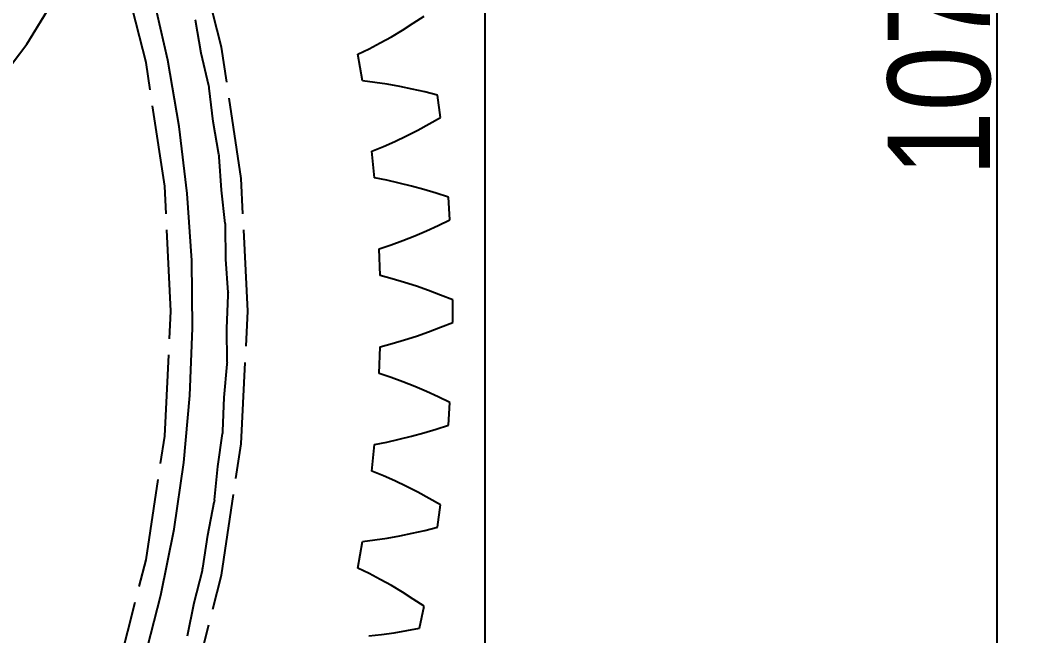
# Model space of a CAD drawing. Header units: millimetres. Extents: x -9 to 243, y -53 to 196.
# Drawn here: x 42.5 to 58.35, y 124.63 to 134.24 of the extents above; entities that cross this region are included whole.
import ezdxf

# ---------------------------------------------------------------- set-up
doc = ezdxf.new("R2010")
doc.units = ezdxf.units.MM
doc.linetypes.add('DASHED', pattern=[1.524, 1.27, -0.254])
for name, color, linetype in [('DIMS', 3, 'CONTINUOUS'), ('HIDDEN', 8, 'DASHED'), ('VISIBLE', 7, 'CONTINUOUS')]:
    doc.layers.add(name, color=color, linetype=linetype)
doc.styles.add('OpenSansCondensed-Light', font='OpenSansCondensed-Light.ttf')
doc.dimstyles.new('EZDXF', dxfattribs={"dimtxt": 0.25, "dimasz": 0.175, "dimexe": 0.375, "dimexo": 0.125, "dimgap": 0.1, "dimtad": 1, "dimlfac": 100, "dimzin": 12, "dimdsep": 46, "dimtxsty": 'OpenSansCondensed-Light', "dimblk": 'ARCHTICK', "dimcen": 2.5, "dimazin": 3, "dimtfac": 0.5, "dimtmove": 2, "dimatfit": 3})

# ---------------------------------------------------------------- blocks, each defined once
blk = doc.blocks.new('_ARCHTICK')
at = {"color": 0, "linetype": 'BYBLOCK', "const_width": 0.15}
blk.add_lwpolyline([(-0.5, -0.5), (0.5, 0.5)], dxfattribs=at)

msp = doc.modelspace()

# ---------------------------------------------------------------- linework, layer by layer
at = {"layer": 'HIDDEN'}
for points in [[(49.75, 187.1), (49.75, 81.6)], [(46.05207, 129.7), (45.9487, 131.77122), (45.63961, 133.82185), (45.12789, 135.83152), (44.41861, 137.78025), (43.51882, 139.64867), (42.43747, 141.41822), (41.18531, 143.07131), (39.77477, 144.59151), (38.21988, 145.96371), (36.53608, 147.17428), (34.74012, 148.21117), (32.84985, 149.0641), (30.88404, 149.72457), (28.86224, 150.18604), (26.80454, 150.4439), (24.73139, 150.4956), (22.66339, 150.34063), (20.6211, 149.98052), (18.62482, 149.41885), (16.69438, 148.66121), (14.84897, 147.71512), (13.10693, 146.58999)], [(46.05207, 129.7), (45.9487, 131.77122), (45.63961, 133.82185), (45.12789, 135.83152), (44.41861, 137.78025), (43.51882, 139.64867), (42.43747, 141.41822), (41.18531, 143.07131), (39.77477, 144.59151), (38.21988, 145.96371), (36.53608, 147.17428), (34.74012, 148.21117), (32.84985, 149.0641), (30.88404, 149.72457), (28.86224, 150.18604), (26.80454, 150.4439), (24.73139, 150.4956), (22.66339, 150.34063), (20.6211, 149.98052), (18.62482, 149.41885), (16.69438, 148.66121), (14.84897, 147.71512), (13.10693, 146.58999)], [(44.85207, 129.7), (44.75466, 131.65174), (44.46341, 133.58407), (43.9812, 135.47781), (43.31284, 137.31412), (42.46496, 139.07477), (41.44599, 140.74224), (40.26605, 142.29997), (38.93688, 143.73247), (37.47169, 145.02551), (35.88503, 146.16624), (34.19267, 147.14333), (32.41144, 147.94705), (30.55903, 148.56942), (28.65386, 149.00427), (26.71486, 149.24726), (24.76131, 149.29597), (22.81261, 149.14994), (20.88813, 148.8106), (19.007, 148.28134), (17.18792, 147.5674), (15.44897, 146.67589), (13.80742, 145.61566), (12.27959, 144.39726)], [(44.85207, 129.7), (44.75466, 131.65174), (44.46341, 133.58407), (43.9812, 135.47781), (43.31284, 137.31412), (42.46496, 139.07477), (41.44599, 140.74224), (40.26605, 142.29997), (38.93688, 143.73247), (37.47169, 145.02551), (35.88503, 146.16624), (34.19267, 147.14333), (32.41144, 147.94705), (30.55903, 148.56942), (28.65386, 149.00427), (26.71486, 149.24726), (24.76131, 149.29597), (22.81261, 149.14994), (20.88813, 148.8106), (19.007, 148.28134), (17.18792, 147.5674), (15.44897, 146.67589), (13.80742, 145.61566), (12.27959, 144.39726)], [(12.99138, 128.6493), (14.75, 127.51347), (16.61297, 126.55838), (18.56178, 125.79353), (20.57706, 125.22651), (22.63878, 124.86298), (24.72646, 124.70653), (26.81933, 124.75872), (28.89661, 125.01904), (30.93765, 125.48489), (32.92216, 126.15165), (34.83042, 127.01269), (36.64347, 128.05946), (38.34329, 129.28154), (39.91297, 130.6668), (41.33693, 132.20146), (42.60101, 133.87028), (43.69265, 135.65667), (44.601, 137.54287), (45.31703, 139.51014), (45.83362, 141.53893), (46.14565, 143.60908), (46.25, 145.7)], [(12.99138, 128.6493), (14.75, 127.51347), (16.61297, 126.55838), (18.56178, 125.79353), (20.57706, 125.22651), (22.63878, 124.86298), (24.72646, 124.70653), (26.81933, 124.75872), (28.89661, 125.01904), (30.93765, 125.48489), (32.92216, 126.15165), (34.83042, 127.01269), (36.64347, 128.05946), (38.34329, 129.28154), (39.91297, 130.6668), (41.33693, 132.20146), (42.60101, 133.87028), (43.69265, 135.65667), (44.601, 137.54287), (45.31703, 139.51014), (45.83362, 141.53893), (46.14565, 143.60908), (46.25, 145.7)], [(12.99138, 128.6493), (14.75, 127.51347), (16.61297, 126.55838), (18.56178, 125.79353), (20.57706, 125.22651), (22.63878, 124.86298), (24.72646, 124.70653), (26.81933, 124.75872), (28.89661, 125.01904), (30.93765, 125.48489), (32.92216, 126.15165), (34.83042, 127.01269), (36.64347, 128.05946), (38.34329, 129.28154), (39.91297, 130.6668), (41.33693, 132.20146), (42.60101, 133.87028), (43.69265, 135.65667), (44.601, 137.54287), (45.31703, 139.51014), (45.83362, 141.53893), (46.14565, 143.60908), (46.25, 145.7)], [(12.99138, 128.6493), (14.75, 127.51347), (16.61297, 126.55838), (18.56178, 125.79353), (20.57706, 125.22651), (22.63878, 124.86298), (24.72646, 124.70653), (26.81933, 124.75872), (28.89661, 125.01904), (30.93765, 125.48489), (32.92216, 126.15165), (34.83042, 127.01269), (36.64347, 128.05946), (38.34329, 129.28154), (39.91297, 130.6668), (41.33693, 132.20146), (42.60101, 133.87028), (43.69265, 135.65667), (44.601, 137.54287), (45.31703, 139.51014), (45.83362, 141.53893), (46.14565, 143.60908), (46.25, 145.7)], [(12.99138, 128.6493), (14.75, 127.51347), (16.61297, 126.55838), (18.56178, 125.79353), (20.57706, 125.22651), (22.63878, 124.86298), (24.72646, 124.70653), (26.81933, 124.75872), (28.89661, 125.01904), (30.93765, 125.48489), (32.92216, 126.15165), (34.83042, 127.01269), (36.64347, 128.05946), (38.34329, 129.28154), (39.91297, 130.6668), (41.33693, 132.20146), (42.60101, 133.87028), (43.69265, 135.65667), (44.601, 137.54287), (45.31703, 139.51014), (45.83362, 141.53893), (46.14565, 143.60908), (46.25, 145.7)], [(44.80272, 133.62283), (44.56844, 134.64926)], [(44.80272, 133.62283), (44.56844, 134.64926)], [(48.63419, 134.1961), (48.80345, 134.30812)], [(48.63419, 134.1961), (48.80345, 134.30812)], [(45.23652, 134.243), (45.23838, 134.24353)], [(45.23652, 134.243), (45.23838, 134.24353)], [(45.32581, 133.72777), (45.23652, 134.243)], [(45.32581, 133.72777), (45.23652, 134.243)], [(48.2922, 133.98642), (48.46377, 134.0888)], [(48.2922, 133.98642), (48.46377, 134.0888)], [(48.46377, 134.0888), (48.63419, 134.1961)], [(48.46377, 134.0888), (48.63419, 134.1961)], [(48.11948, 133.8892), (48.2922, 133.98642)], [(48.11948, 133.8892), (48.2922, 133.98642)], [(47.7705, 133.71159), (47.94559, 133.79746)], [(47.7705, 133.71159), (47.94559, 133.79746)], [(47.94559, 133.79746), (48.11948, 133.8892)], [(47.94559, 133.79746), (48.11948, 133.8892)], [(44.9825, 132.58546), (44.80272, 133.62283)], [(44.9825, 132.58546), (44.80272, 133.62283)], [(45.44217, 133.21798), (45.32581, 133.72777)], [(45.44217, 133.21798), (45.32581, 133.72777)], [(47.84032, 133.29766), (47.7705, 133.71159)], [(47.84032, 133.29766), (47.7705, 133.71159)], [(48.03389, 133.27398), (47.84032, 133.29766)], [(48.03389, 133.27398), (47.84032, 133.29766)], [(45.44217, 133.21798), (45.44409, 133.21821)], [(45.44217, 133.21798), (45.44409, 133.21821)], [(45.44625, 133.20009), (45.44409, 133.21821)], [(45.44625, 133.20009), (45.44409, 133.21821)], [(45.45031, 133.1823), (45.44625, 133.20009)], [(45.45031, 133.1823), (45.44625, 133.20009)], [(45.44843, 133.18187), (45.45031, 133.1823)], [(45.44843, 133.18187), (45.45031, 133.1823)], [(45.5104, 132.66265), (45.44843, 133.18187)], [(45.5104, 132.66265), (45.44843, 133.18187)], [(48.22825, 133.24435), (48.03389, 133.27398)], [(48.22825, 133.24435), (48.03389, 133.27398)], [(48.42331, 133.20917), (48.22825, 133.24435)], [(48.42331, 133.20917), (48.22825, 133.24435)], [(48.61896, 133.16873), (48.42331, 133.20917)], [(48.61896, 133.16873), (48.42331, 133.20917)], [(48.81515, 133.12327), (48.61896, 133.16873)], [(48.81515, 133.12327), (48.61896, 133.16873)], [(49.0118, 133.07297), (48.81515, 133.12327)], [(49.0118, 133.07297), (48.81515, 133.12327)], [(49.05865, 132.72463), (49.0118, 133.07297)], [(49.05865, 132.72463), (49.0118, 133.07297)], [(45.59969, 132.14743), (45.5104, 132.66265)], [(45.59969, 132.14743), (45.5104, 132.66265)], [(48.88227, 132.62417), (49.05865, 132.72463)], [(48.88227, 132.62417), (49.05865, 132.72463)], [(45.10728, 131.54005), (44.9825, 132.58546)], [(45.10728, 131.54005), (44.9825, 132.58546)], [(48.52705, 132.43779), (48.70507, 132.52849)], [(48.52705, 132.43779), (48.70507, 132.52849)], [(48.70507, 132.52849), (48.88227, 132.62417)], [(48.70507, 132.52849), (48.88227, 132.62417)], [(48.16859, 132.27241), (48.34822, 132.35233)], [(48.16859, 132.27241), (48.34822, 132.35233)], [(48.34822, 132.35233), (48.52705, 132.43779)], [(48.34822, 132.35233), (48.52705, 132.43779)], [(47.98815, 132.19843), (48.16859, 132.27241)], [(47.98815, 132.19843), (48.16859, 132.27241)], [(48.03017, 131.78076), (47.98815, 132.19843)], [(48.03017, 131.78076), (47.98815, 132.19843)], [(45.59969, 132.14743), (45.60162, 132.14756)], [(45.59969, 132.14743), (45.60162, 132.14756)], [(45.60283, 132.12935), (45.60162, 132.14756)], [(45.60283, 132.12935), (45.60162, 132.14756)], [(45.60594, 132.11137), (45.60283, 132.12935)], [(45.60594, 132.11137), (45.60283, 132.12935)], [(45.60404, 132.11104), (45.60594, 132.11137)], [(45.60404, 132.11104), (45.60594, 132.11137)], [(45.63852, 131.58927), (45.60404, 132.11104)], [(45.63852, 131.58927), (45.60404, 132.11104)], [(48.22173, 131.7442), (48.03017, 131.78076)], [(48.22173, 131.7442), (48.03017, 131.78076)], [(48.41368, 131.70166), (48.22173, 131.7442)], [(48.41368, 131.70166), (48.22173, 131.7442)], [(45.7005, 131.07006), (45.63852, 131.58927)], [(45.7005, 131.07006), (45.63852, 131.58927)], [(48.60594, 131.65353), (48.41368, 131.70166)], [(48.60594, 131.65353), (48.41368, 131.70166)], [(48.79846, 131.60011), (48.60594, 131.65353)], [(48.79846, 131.60011), (48.60594, 131.65353)], [(48.99118, 131.54165), (48.79846, 131.60011)], [(48.99118, 131.54165), (48.79846, 131.60011)], [(45.17672, 130.48951), (45.10728, 131.54005)], [(45.17672, 130.48951), (45.10728, 131.54005)], [(49.18403, 131.47832), (48.99118, 131.54165)], [(49.18403, 131.47832), (48.99118, 131.54165)], [(49.2075, 131.12764), (49.18403, 131.47832)], [(49.2075, 131.12764), (49.18403, 131.47832)], [(49.02481, 131.03918), (49.2075, 131.12764)], [(49.02481, 131.03918), (49.2075, 131.12764)], [(45.7005, 131.07006), (45.70243, 131.07008)], [(45.7005, 131.07006), (45.70243, 131.07008)], [(45.70267, 131.05184), (45.70243, 131.07008)], [(45.70267, 131.05184), (45.70243, 131.07008)], [(45.70483, 131.03372), (45.70267, 131.05184)], [(45.70483, 131.03372), (45.70267, 131.05184)], [(45.70291, 131.03349), (45.70483, 131.03372)], [(45.70291, 131.03349), (45.70483, 131.03372)], [(45.70982, 130.51063), (45.70291, 131.03349)], [(45.70982, 130.51063), (45.70291, 131.03349)], [(48.65793, 130.87694), (48.84161, 130.95554)], [(48.65793, 130.87694), (48.84161, 130.95554)], [(48.84161, 130.95554), (49.02481, 131.03918)], [(48.84161, 130.95554), (49.02481, 131.03918)], [(48.28922, 130.73587), (48.47379, 130.80362)], [(48.28922, 130.73587), (48.47379, 130.80362)], [(48.47379, 130.80362), (48.65793, 130.87694)], [(48.47379, 130.80362), (48.65793, 130.87694)], [(48.10425, 130.6741), (48.28922, 130.73587)], [(48.10425, 130.6741), (48.28922, 130.73587)], [(48.11828, 130.25457), (48.10425, 130.6741)], [(48.11828, 130.25457), (48.10425, 130.6741)], [(45.19061, 129.43677), (45.17672, 130.48951)], [(45.19061, 129.43677), (45.17672, 130.48951)], [(45.7443, 129.98887), (45.70982, 130.51063)], [(45.7443, 129.98887), (45.70982, 130.51063)], [(48.30696, 130.20529), (48.11828, 130.25457)], [(48.30696, 130.20529), (48.11828, 130.25457)], [(48.49564, 130.15002), (48.30696, 130.20529)], [(48.49564, 130.15002), (48.30696, 130.20529)], [(48.68427, 130.08916), (48.49564, 130.15002)], [(48.68427, 130.08916), (48.49564, 130.15002)], [(45.7443, 129.98887), (45.74624, 129.98879)], [(45.7443, 129.98887), (45.74624, 129.98879)], [(45.74551, 129.97056), (45.74624, 129.98879)], [(45.74551, 129.97056), (45.74624, 129.98879)], [(45.74672, 129.95235), (45.74551, 129.97056)], [(45.74672, 129.95235), (45.74551, 129.97056)], [(48.87279, 130.023), (48.68427, 130.08916)], [(48.87279, 130.023), (48.68427, 130.08916)], [(49.06117, 129.9518), (48.87279, 130.023)], [(49.06117, 129.9518), (48.87279, 130.023)], [(45.72408, 129.42973), (45.74479, 129.95222)], [(45.72408, 129.42973), (45.74479, 129.95222)], [(45.74479, 129.95222), (45.74672, 129.95235)], [(45.74479, 129.95222), (45.74672, 129.95235)], [(49.24936, 129.87573), (49.06117, 129.9518)], [(49.24936, 129.87573), (49.06117, 129.9518)], [(49.24936, 129.52427), (49.24936, 129.87573)], [(49.24936, 129.52427), (49.24936, 129.87573)], [(43.9812, 123.92219), (44.46341, 125.81593), (44.75466, 127.74826), (44.85207, 129.7)], [(43.9812, 123.92219), (44.46341, 125.81593), (44.75466, 127.74826), (44.85207, 129.7)], [(45.12789, 123.56848), (45.63961, 125.57815), (45.9487, 127.62878), (46.05207, 129.7)], [(45.12789, 123.56848), (45.63961, 125.57815), (45.9487, 127.62878), (46.05207, 129.7)], [(49.06117, 129.4482), (49.24936, 129.52427)], [(49.06117, 129.4482), (49.24936, 129.52427)], [(45.14893, 128.38476), (45.19061, 129.43677)], [(45.14893, 128.38476), (45.19061, 129.43677)], [(45.73099, 128.90687), (45.72408, 129.42973)], [(45.73099, 128.90687), (45.72408, 129.42973)], [(48.68427, 129.31084), (48.87279, 129.377)], [(48.68427, 129.31084), (48.87279, 129.377)], [(48.87279, 129.377), (49.06117, 129.4482)], [(48.87279, 129.377), (49.06117, 129.4482)], [(48.11828, 129.14543), (48.30696, 129.19471)], [(48.11828, 129.14543), (48.30696, 129.19471)], [(48.30696, 129.19471), (48.49564, 129.24998)], [(48.30696, 129.19471), (48.49564, 129.24998)], [(48.49564, 129.24998), (48.68427, 129.31084)], [(48.49564, 129.24998), (48.68427, 129.31084)], [(48.10425, 128.7259), (48.11828, 129.14543)], [(48.10425, 128.7259), (48.11828, 129.14543)], [(45.68129, 128.34958), (45.72954, 128.87025)], [(45.68129, 128.34958), (45.72954, 128.87025)], [(45.72954, 128.87025), (45.73147, 128.87027)], [(45.72954, 128.87025), (45.73147, 128.87027)], [(45.73099, 128.90687), (45.73291, 128.90669)], [(45.73099, 128.90687), (45.73291, 128.90669)], [(45.73123, 128.88852), (45.73291, 128.90669)], [(45.73123, 128.88852), (45.73291, 128.90669)], [(45.73147, 128.87027), (45.73123, 128.88852)], [(45.73147, 128.87027), (45.73123, 128.88852)], [(48.28922, 128.66413), (48.10425, 128.7259)], [(48.28922, 128.66413), (48.10425, 128.7259)], [(48.47379, 128.59638), (48.28922, 128.66413)], [(48.47379, 128.59638), (48.28922, 128.66413)], [(48.65793, 128.52306), (48.47379, 128.59638)], [(48.65793, 128.52306), (48.47379, 128.59638)], [(45.05179, 127.33642), (45.14893, 128.38476)], [(45.05179, 127.33642), (45.14893, 128.38476)], [(48.84161, 128.44446), (48.65793, 128.52306)], [(48.84161, 128.44446), (48.65793, 128.52306)], [(49.02481, 128.36082), (48.84161, 128.44446)], [(49.02481, 128.36082), (48.84161, 128.44446)], [(45.66059, 127.82708), (45.68129, 128.34958)], [(45.66059, 127.82708), (45.68129, 128.34958)], [(49.2075, 128.27236), (49.02481, 128.36082)], [(49.2075, 128.27236), (49.02481, 128.36082)], [(49.18403, 127.92168), (49.2075, 128.27236)], [(49.18403, 127.92168), (49.2075, 128.27236)], [(48.99118, 127.85835), (49.18403, 127.92168)], [(48.99118, 127.85835), (49.18403, 127.92168)], [(45.58155, 127.27319), (45.65721, 127.79059)], [(45.58155, 127.27319), (45.65721, 127.79059)], [(45.65721, 127.79059), (45.65914, 127.79051)], [(45.65721, 127.79059), (45.65914, 127.79051)], [(45.65914, 127.79051), (45.65986, 127.80875)], [(45.65914, 127.79051), (45.65986, 127.80875)], [(45.65986, 127.80875), (45.6625, 127.8268)], [(45.65986, 127.80875), (45.6625, 127.8268)], [(45.66059, 127.82708), (45.6625, 127.8268)], [(45.66059, 127.82708), (45.6625, 127.8268)], [(48.60594, 127.74647), (48.79846, 127.79989)], [(48.60594, 127.74647), (48.79846, 127.79989)], [(48.79846, 127.79989), (48.99118, 127.85835)], [(48.79846, 127.79989), (48.99118, 127.85835)], [(47.98815, 127.20157), (48.03017, 127.61924)], [(47.98815, 127.20157), (48.03017, 127.61924)], [(48.03017, 127.61924), (48.22173, 127.6558)], [(48.03017, 127.61924), (48.22173, 127.6558)], [(48.22173, 127.6558), (48.41368, 127.69834)], [(48.22173, 127.6558), (48.41368, 127.69834)], [(48.41368, 127.69834), (48.60594, 127.74647)], [(48.41368, 127.69834), (48.60594, 127.74647)], [(44.89945, 126.29467), (45.05179, 127.33642)], [(44.89945, 126.29467), (45.05179, 127.33642)], [(45.5333, 126.75252), (45.58155, 127.27319)], [(45.5333, 126.75252), (45.58155, 127.27319)], [(48.16859, 127.12759), (47.98815, 127.20157)], [(48.16859, 127.12759), (47.98815, 127.20157)], [(48.34822, 127.04767), (48.16859, 127.12759)], [(48.34822, 127.04767), (48.16859, 127.12759)], [(48.52705, 126.96221), (48.34822, 127.04767)], [(48.52705, 126.96221), (48.34822, 127.04767)], [(48.70507, 126.87151), (48.52705, 126.96221)], [(48.70507, 126.87151), (48.52705, 126.96221)], [(48.88227, 126.77583), (48.70507, 126.87151)], [(48.88227, 126.77583), (48.70507, 126.87151)], [(45.42514, 126.20357), (45.528, 126.71625)], [(45.42514, 126.20357), (45.528, 126.71625)], [(45.528, 126.71625), (45.52992, 126.71608)], [(45.528, 126.71625), (45.52992, 126.71608)], [(45.52992, 126.71608), (45.53161, 126.73425)], [(45.52992, 126.71608), (45.53161, 126.73425)], [(45.53161, 126.73425), (45.5352, 126.75214)], [(45.53161, 126.73425), (45.5352, 126.75214)], [(45.5333, 126.75252), (45.5352, 126.75214)], [(45.5333, 126.75252), (45.5352, 126.75214)], [(49.05865, 126.67537), (48.88227, 126.77583)], [(49.05865, 126.67537), (48.88227, 126.77583)], [(49.0118, 126.32703), (49.05865, 126.67537)], [(49.0118, 126.32703), (49.05865, 126.67537)], [(48.81515, 126.27673), (49.0118, 126.32703)], [(48.81515, 126.27673), (49.0118, 126.32703)], [(44.69235, 125.26241), (44.89945, 126.29467)], [(44.69235, 125.26241), (44.89945, 126.29467)], [(45.34948, 125.68617), (45.42514, 126.20357)], [(45.34948, 125.68617), (45.42514, 126.20357)], [(48.22825, 126.15565), (48.42331, 126.19083)], [(48.22825, 126.15565), (48.42331, 126.19083)], [(48.42331, 126.19083), (48.61896, 126.23127)], [(48.42331, 126.19083), (48.61896, 126.23127)], [(48.61896, 126.23127), (48.81515, 126.27673)], [(48.61896, 126.23127), (48.81515, 126.27673)], [(47.7705, 125.68841), (47.84032, 126.10234)], [(47.7705, 125.68841), (47.84032, 126.10234)], [(47.84032, 126.10234), (48.03389, 126.12602)], [(47.84032, 126.10234), (48.03389, 126.12602)], [(48.03389, 126.12602), (48.22825, 126.15565)], [(48.03389, 126.12602), (48.22825, 126.15565)], [(47.94559, 125.60254), (47.7705, 125.68841)], [(47.94559, 125.60254), (47.7705, 125.68841)], [(45.2125, 125.14369), (45.34227, 125.65023)], [(45.2125, 125.14369), (45.34227, 125.65023)], [(45.34227, 125.65023), (45.34418, 125.64995)], [(45.34227, 125.65023), (45.34418, 125.64995)], [(45.34418, 125.64995), (45.34682, 125.66801)], [(45.34418, 125.64995), (45.34682, 125.66801)], [(45.34682, 125.66801), (45.35135, 125.68569)], [(45.34682, 125.66801), (45.35135, 125.68569)], [(45.34948, 125.68617), (45.35135, 125.68569)], [(45.34948, 125.68617), (45.35135, 125.68569)], [(48.11948, 125.5108), (47.94559, 125.60254)], [(48.11948, 125.5108), (47.94559, 125.60254)], [(48.2922, 125.41358), (48.11948, 125.5108)], [(48.2922, 125.41358), (48.11948, 125.5108)], [(48.46377, 125.3112), (48.2922, 125.41358)], [(48.46377, 125.3112), (48.2922, 125.41358)], [(44.43106, 124.24252), (44.69235, 125.26241)], [(44.43106, 124.24252), (44.69235, 125.26241)], [(48.63419, 125.2039), (48.46377, 125.3112)], [(48.63419, 125.2039), (48.46377, 125.3112)], [(45.10964, 124.631), (45.2125, 125.14369)], [(45.10964, 124.631), (45.2125, 125.14369)], [(48.80345, 125.09188), (48.63419, 125.2039)], [(48.80345, 125.09188), (48.63419, 125.2039)], [(48.73345, 124.74745), (48.80345, 125.09188)], [(48.73345, 124.74745), (48.80345, 125.09188)], [(48.53388, 124.7104), (48.73345, 124.74745)], [(48.53388, 124.7104), (48.73345, 124.74745)], [(47.9402, 124.62879), (48.13717, 124.65086)], [(47.9402, 124.62879), (48.13717, 124.65086)], [(48.13717, 124.65086), (48.33509, 124.67814)], [(48.13717, 124.65086), (48.33509, 124.67814)], [(48.33509, 124.67814), (48.53388, 124.7104)], [(48.33509, 124.67814), (48.53388, 124.7104)]]:
    msp.add_lwpolyline(points, dxfattribs=at)
at = {"layer": 'VISIBLE'}
for points in [[(49.75, 187.1), (49.75, 81.6)], [(12.99138, 128.6493), (14.75, 127.51347), (16.61297, 126.55838), (18.56178, 125.79353), (20.57706, 125.22651), (22.63878, 124.86298), (24.72646, 124.70653), (26.81933, 124.75872), (28.89661, 125.01904), (30.93765, 125.48489), (32.92216, 126.15165), (34.83042, 127.01269), (36.64347, 128.05946), (38.34329, 129.28154), (39.91297, 130.6668), (41.33693, 132.20146), (42.60101, 133.87028), (43.69265, 135.65667), (44.601, 137.54287), (45.31703, 139.51014), (45.83362, 141.53893), (46.14565, 143.60908), (46.25, 145.7)]]:
    msp.add_lwpolyline(points, dxfattribs=at)

# ---------------------------------------------------------------- dimensions: what is measured, and where the dimension line sits
at = {"layer": 'DIMS'}
msp.add_linear_dim(base=(57.75, 80.6), p1=(49.75, 80.6), p2=(49.75, 188.1), angle=90, dimstyle='EZDXF', override={"dimtxt": 1.6, "dimasz": 1, "dimexe": 0.6, "dimexo": 0.5, "dimdec": 2}, dxfattribs=at).render()

doc.saveas('drawing.dxf')
